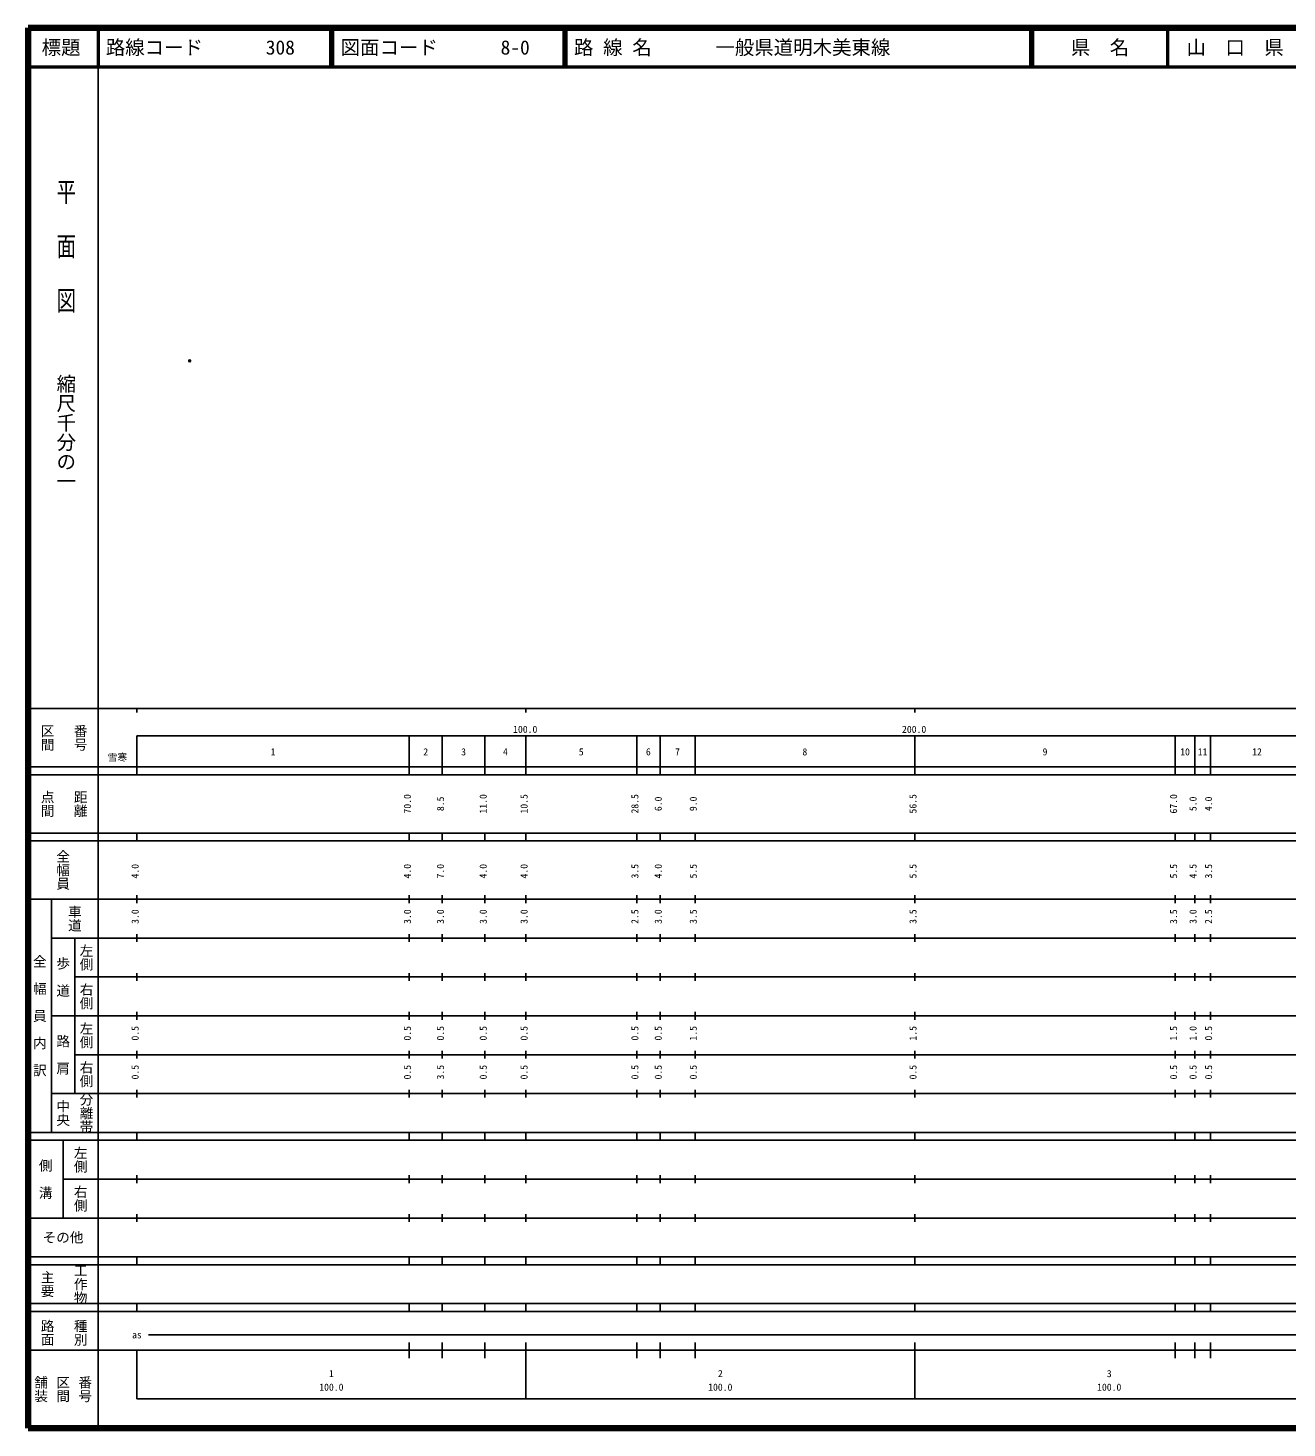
# Model space of a CAD drawing. Units: millimetres on the paper. Extents: x 40 to 680, y 20 to 380.
# Drawn here: x 40 to 363.7, y 20 to 380 of the extents above; entities that cross this region are included whole.
import ezdxf
from ezdxf.enums import TextEntityAlignment as Align

# ---------------------------------------------------------------- set-up
doc = ezdxf.new("R2010")
doc.units = ezdxf.units.MM
doc.header["$PDMODE"] = 32
doc.header["$PDSIZE"] = 0.5
doc.layers.add('M-OTRS', color=6, linetype='Continuous')
doc.layers.add('M-TTL-TXT', color=7, linetype='Continuous')
for name, color, linetype, lineweight in [('M-TTL', 2, 'Continuous', 140), ('M-TTL-BAND', 7, 'Continuous', 25), ('M-TTL-LINE', 7, 'Continuous', 50)]:
    doc.layers.add(name, color=color, linetype=linetype, lineweight=lineweight)
doc.styles.add('@ＭＳ ゴシック', font='')
doc.styles.add('ＭＳ ゴシック', font='')
doc.styles.get('@ＭＳ ゴシック').set_extended_font_data('@MS Gothic')
doc.styles.get('ＭＳ ゴシック').set_extended_font_data('MS Gothic')

msp = doc.modelspace()

# ---------------------------------------------------------------- linework, layer by layer
at = {"layer": 'M-OTRS'}
msp.add_point((81.571, 294.417), dxfattribs=at)
at = {"layer": 'M-TTL'}
for p, q in [((40, 380), (40, 20)), ((680, 380), (40, 380)), ((40, 20), (680, 20))]:
    msp.add_line(p, q, dxfattribs=at)
at = {"layer": 'M-TTL-BAND'}
for p, q in [((58, 370), (58, 20)), ((40, 205), (579, 205)), ((68, 205), (68, 204)), ((168, 205), (168, 204)), ((268, 205), (268, 204)), ((68, 198), (579, 198)), ((68, 198), (68, 188)), ((138, 188), (138, 198)), ((146.5, 188), (146.5, 198)), ((157.5, 188), (157.5, 198)), ((168, 188), (168, 198)), ((196.5, 188), (196.5, 198)), ((202.5, 188), (202.5, 198)), ((211.5, 188), (211.5, 198)), ((268, 188), (268, 198)), ((335, 188), (335, 198)), ((340, 188), (340, 198)), ((344, 188), (344, 198)), ((40, 190), (579, 190)), ((40, 188), (579, 188)), ((40, 173), (579, 173)), ((68, 171), (68, 173)), ((138, 171), (138, 173)), ((146.5, 171), (146.5, 173)), ((157.5, 171), (157.5, 173)), ((168, 171), (168, 173)), ((196.5, 171), (196.5, 173)), ((202.5, 171), (202.5, 173)), ((211.5, 171), (211.5, 173)), ((268, 171), (268, 173)), ((335, 171), (335, 173)), ((340, 171), (340, 173)), ((344, 171), (344, 173)), ((40, 171), (579, 171)), ((40, 156), (579, 156)), ((46, 96), (46, 156)), ((68, 155), (68, 157)), ((138, 155), (138, 157)), ((146.5, 155), (146.5, 157)), ((157.5, 155), (157.5, 157)), ((168, 155), (168, 157)), ((196.5, 155), (196.5, 157)), ((202.5, 155), (202.5, 157)), ((211.5, 155), (211.5, 157)), ((268, 155), (268, 157)), ((335, 155), (335, 157)), ((340, 155), (340, 157)), ((344, 155), (344, 157)), ((46, 146), (579, 146)), ((52, 146), (52, 106)), ((68, 145), (68, 147)), ((138, 145), (138, 147)), ((146.5, 145), (146.5, 147)), ((157.5, 145), (157.5, 147)), ((168, 145), (168, 147)), ((196.5, 145), (196.5, 147)), ((202.5, 145), (202.5, 147)), ((211.5, 145), (211.5, 147)), ((268, 145), (268, 147)), ((335, 145), (335, 147)), ((340, 145), (340, 147)), ((344, 145), (344, 147)), ((68, 135), (68, 137)), ((138, 135), (138, 137)), ((146.5, 135), (146.5, 137)), ((157.5, 135), (157.5, 137)), ((168, 135), (168, 137)), ((196.5, 135), (196.5, 137)), ((202.5, 135), (202.5, 137)), ((211.5, 135), (211.5, 137)), ((268, 135), (268, 137)), ((335, 135), (335, 137)), ((340, 135), (340, 137)), ((344, 135), (344, 137)), ((52, 136), (579, 136)), ((46, 126), (579, 126)), ((68, 125), (68, 127)), ((138, 125), (138, 127)), ((146.5, 125), (146.5, 127)), ((157.5, 125), (157.5, 127)), ((168, 125), (168, 127)), ((196.5, 125), (196.5, 127)), ((202.5, 125), (202.5, 127)), ((211.5, 125), (211.5, 127)), ((268, 125), (268, 127)), ((335, 125), (335, 127)), ((340, 125), (340, 127)), ((344, 125), (344, 127)), ((52, 116), (579, 116)), ((68, 115), (68, 117)), ((138, 115), (138, 117)), ((146.5, 115), (146.5, 117)), ((157.5, 115), (157.5, 117)), ((168, 115), (168, 117)), ((196.5, 115), (196.5, 117)), ((202.5, 115), (202.5, 117)), ((211.5, 115), (211.5, 117)), ((268, 115), (268, 117)), ((335, 115), (335, 117)), ((340, 115), (340, 117)), ((344, 115), (344, 117)), ((46, 106), (579, 106)), ((68, 105), (68, 107)), ((138, 105), (138, 107)), ((146.5, 105), (146.5, 107)), ((157.5, 105), (157.5, 107)), ((168, 105), (168, 107)), ((196.5, 105), (196.5, 107)), ((202.5, 105), (202.5, 107)), ((211.5, 105), (211.5, 107)), ((268, 105), (268, 107)), ((335, 105), (335, 107)), ((340, 105), (340, 107)), ((344, 105), (344, 107)), ((40, 96), (579, 96)), ((40, 94), (579, 94)), ((49, 94), (49, 74)), ((68, 94), (68, 96)), ((138, 94), (138, 96)), ((146.5, 94), (146.5, 96)), ((157.5, 94), (157.5, 96)), ((168, 94), (168, 96)), ((196.5, 94), (196.5, 96)), ((202.5, 94), (202.5, 96)), ((211.5, 94), (211.5, 96)), ((268, 94), (268, 96)), ((335, 94), (335, 96)), ((340, 94), (340, 96)), ((344, 94), (344, 96)), ((49, 84), (579, 84)), ((68, 83), (68, 85)), ((138, 83), (138, 85)), ((146.5, 83), (146.5, 85)), ((157.5, 83), (157.5, 85)), ((168, 83), (168, 85)), ((196.5, 83), (196.5, 85)), ((202.5, 83), (202.5, 85)), ((211.5, 83), (211.5, 85)), ((268, 83), (268, 85)), ((335, 83), (335, 85)), ((340, 83), (340, 85)), ((344, 83), (344, 85)), ((40, 74), (579, 74)), ((68, 73), (68, 75)), ((138, 73), (138, 75)), ((146.5, 73), (146.5, 75)), ((157.5, 73), (157.5, 75)), ((168, 73), (168, 75)), ((196.5, 73), (196.5, 75)), ((202.5, 73), (202.5, 75)), ((211.5, 73), (211.5, 75)), ((268, 73), (268, 75)), ((335, 73), (335, 75)), ((340, 73), (340, 75)), ((344, 73), (344, 75)), ((40, 64), (579, 64)), ((40, 62), (579, 62)), ((68, 62), (68, 64)), ((138, 62), (138, 64)), ((146.5, 62), (146.5, 64)), ((157.5, 62), (157.5, 64)), ((168, 62), (168, 64)), ((196.5, 62), (196.5, 64)), ((202.5, 62), (202.5, 64)), ((211.5, 62), (211.5, 64)), ((268, 62), (268, 64)), ((335, 62), (335, 64)), ((340, 62), (340, 64)), ((344, 62), (344, 64)), ((40, 52), (579, 52)), ((68, 50), (68, 52)), ((138, 50), (138, 52)), ((146.5, 50), (146.5, 52)), ((157.5, 50), (157.5, 52)), ((168, 50), (168, 52)), ((196.5, 50), (196.5, 52)), ((202.5, 50), (202.5, 52)), ((211.5, 50), (211.5, 52)), ((268, 50), (268, 52)), ((335, 50), (335, 52)), ((340, 50), (340, 52)), ((344, 50), (344, 52)), ((40, 50), (579, 50)), ((71, 44), (565, 44)), ((40, 40), (579, 40)), ((68, 40), (68, 27.5)), ((138, 38), (138, 42)), ((146.5, 38), (146.5, 42)), ((157.5, 38), (157.5, 42)), ((168, 27.5), (168, 42)), ((196.5, 38), (196.5, 42)), ((202.5, 38), (202.5, 42)), ((211.5, 38), (211.5, 42)), ((268, 27.5), (268, 42)), ((335, 38), (335, 42)), ((340, 38), (340, 42)), ((344, 38), (344, 42)), ((68, 27.5), (579, 27.5))]:
    msp.add_line(p, q, dxfattribs=at)
at = {"layer": 'M-TTL-LINE'}
for p, q in [((58, 380), (58, 370)), ((117.75, 380), (117.75, 370)), ((118.25, 380), (118.25, 370)), ((177.75, 380), (177.75, 370)), ((178.25, 380), (178.25, 370)), ((297.75, 380), (297.75, 370)), ((298.25, 380), (298.25, 370)), ((333, 380), (333, 370)), ((40, 370), (680, 370))]:
    msp.add_line(p, q, dxfattribs=at)

# ---------------------------------------------------------------- texts
at = {"layer": 'M-TTL-BAND', "style": '@ＭＳ ゴシック', "width": 1.4}
msp.add_text('平  面  図', height=3.666, rotation=270, dxfattribs=at).set_placement((49.777, 306.475), align=Align.MIDDLE_RIGHT)
at = {"layer": 'M-TTL-BAND', "style": '@ＭＳ ゴシック'}
msp.add_text('縮尺千分の一', height=3.666, rotation=270, dxfattribs=at).set_placement((49.777, 261.03), align=Align.MIDDLE_RIGHT)
for s, p in [('区間', (45, 197.5)), ('番号', (53.5, 197.5)), ('点間', (45, 180.5)), ('距離', (53.5, 180.5)), ('全幅員', (49, 163.5)), ('車道', (52, 151)), ('左側', (55, 141)), ('全\u3000幅\u3000員\u3000内\u3000訳', (43, 126)), ('歩\u3000道', (49, 136)), ('右側', (55, 131)), ('左側', (55, 121)), ('路\u3000肩', (49, 116)), ('右側', (55, 111)), ('分離帯', (55, 101)), ('中央', (49, 101)), ('左側', (53.5, 89)), ('側\u3000溝', (44.5, 84)), ('右側', (53.5, 79)), ('工作物', (53.5, 57)), ('主要', (45, 57)), ('路面', (45, 44.5)), ('種別', (53.5, 44.5)), ('舗装', (43.333, 30)), ('区間', (49, 30)), ('番号', (54.667, 30))]:
    msp.add_text(s, height=2.566, rotation=270, dxfattribs=at).set_placement(p, align=Align.MIDDLE_CENTER)
at = {"layer": 'M-TTL-BAND', "style": 'ＭＳ ゴシック'}
for s, p in [('100.0', (167.844, 198.195)), ('200.0', (267.844, 198.195)), ('1', (103, 192.405)), ('2', (142.25, 192.405)), ('3', (152, 192.405)), ('4', (162.75, 192.405)), ('5', (182.25, 192.405)), ('6', (199.5, 192.405)), ('7', (207, 192.405)), ('8', (239.75, 192.405)), ('9', (301.5, 192.405)), ('10', (337.5, 192.405)), ('11', (342, 192.405)), ('12', (356, 192.405)), ('as', (68, 42.5)), ('1', (118, 32.523)), ('2', (218, 32.523)), ('3', (318, 32.523)), ('100.0', (118, 29.033)), ('100.0', (218, 29.033)), ('100.0', (318, 29.033))]:
    msp.add_text(s, height=1.833, dxfattribs=at).set_placement(p, align=Align.BOTTOM_CENTER)
msp.add_text('雪寒', height=1.833, dxfattribs=at).set_placement((65.5, 191), align=Align.BOTTOM_RIGHT)
for s, p in [('70.0', (139, 180.5)), ('8.5', (147.5, 180.5)), ('11.0', (158.5, 180.5)), ('10.5', (169, 180.5)), ('28.5', (197.5, 180.5)), ('6.0', (203.5, 180.5)), ('9.0', (212.5, 180.5)), ('56.5', (269, 180.5)), ('67.0', (336, 180.5)), ('5.0', (341, 180.5)), ('4.0', (345, 180.5)), ('4.0', (69, 163.174)), ('4.0', (139, 163.174)), ('7.0', (147.5, 163.174)), ('4.0', (158.5, 163.174)), ('4.0', (169, 163.174)), ('3.5', (197.5, 163.174)), ('4.0', (203.5, 163.174)), ('5.5', (212.5, 163.174)), ('5.5', (269, 163.174)), ('5.5', (336, 163.174)), ('4.5', (341, 163.174)), ('3.5', (345, 163.174)), ('3.0', (69, 151.5)), ('3.0', (139, 151.5)), ('3.0', (147.5, 151.5)), ('3.0', (158.5, 151.5)), ('3.0', (169, 151.5)), ('2.5', (197.5, 151.5)), ('3.0', (203.5, 151.5)), ('3.5', (212.5, 151.5)), ('3.5', (269, 151.5)), ('3.5', (336, 151.5)), ('3.0', (341, 151.5)), ('2.5', (345, 151.5)), ('0.5', (69, 121.5)), ('0.5', (139, 121.5)), ('0.5', (147.5, 121.5)), ('0.5', (158.5, 121.5)), ('0.5', (169, 121.5)), ('0.5', (197.5, 121.5)), ('0.5', (203.5, 121.5)), ('1.5', (212.5, 121.5)), ('1.5', (269, 121.5)), ('1.5', (336, 121.5)), ('1.0', (341, 121.5)), ('0.5', (345, 121.5)), ('0.5', (69, 111.5)), ('0.5', (139, 111.5)), ('3.5', (147.5, 111.5)), ('0.5', (158.5, 111.5)), ('0.5', (169, 111.5)), ('0.5', (197.5, 111.5)), ('0.5', (203.5, 111.5)), ('0.5', (212.5, 111.5)), ('0.5', (269, 111.5)), ('0.5', (336, 111.5)), ('0.5', (341, 111.5)), ('0.5', (345, 111.5))]:
    msp.add_text(s, height=1.833, rotation=90, dxfattribs=at).set_placement(p, align=Align.BOTTOM_CENTER)
msp.add_text('その他', height=2.566, dxfattribs=at).set_placement((49, 69), align=Align.MIDDLE_CENTER)
at = {"layer": 'M-TTL-TXT', "style": 'ＭＳ ゴシック'}
for s, p in [('標題', (48.5, 375)), ('県\u3000名', (315.625, 375)), ('山\u3000口\u3000県', (350.375, 375))]:
    msp.add_text(s, height=3.666, dxfattribs=at).set_placement(p, align=Align.MIDDLE_CENTER)
for s, p in [('路線コード', (60, 375)), ('308', (101.142, 375)), ('図面コード', (120.38, 375)), ('8-0', (161.521, 375)), ('路 線 名', (180.38, 375)), ('一般県道明木美東線', (216.734, 375))]:
    msp.add_text(s, height=3.666, dxfattribs=at).set_placement(p, align=Align.MIDDLE_LEFT)

doc.saveas('drawing.dxf')
